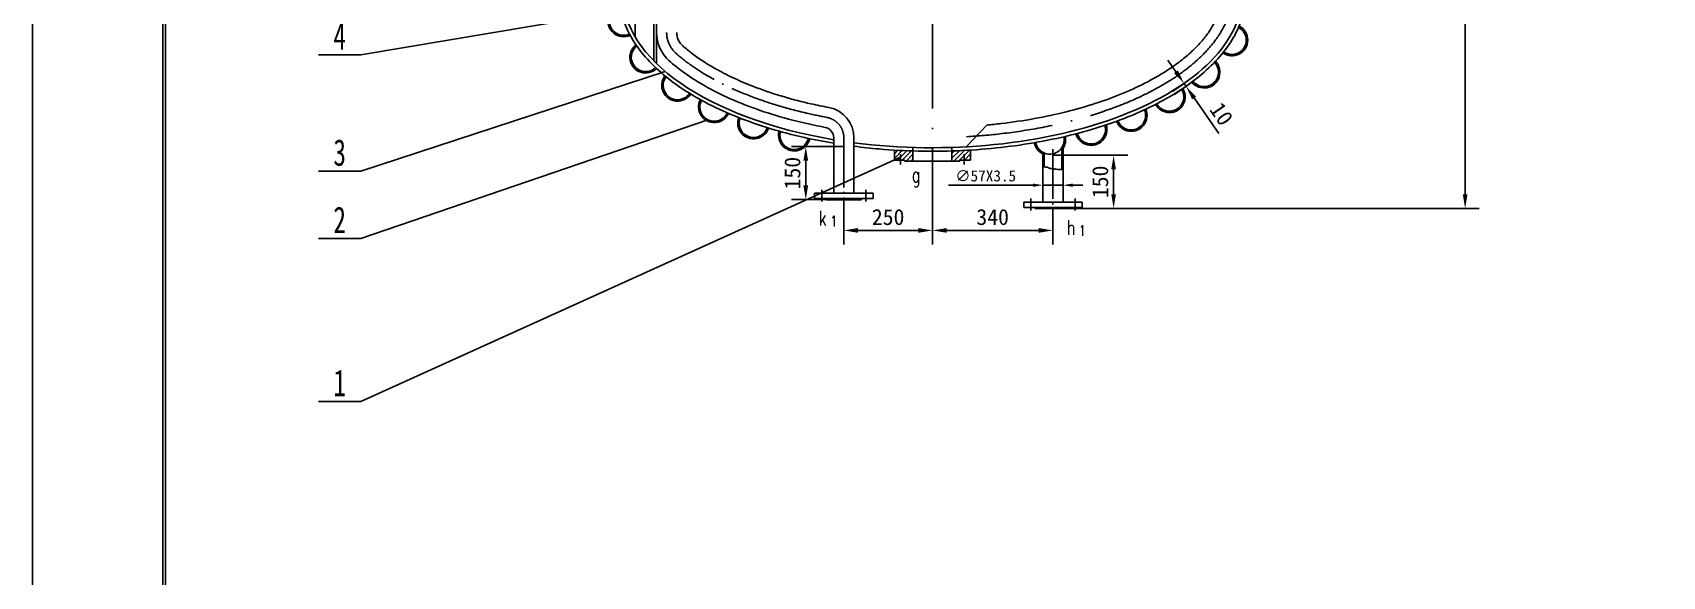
# Model space of a CAD drawing. Extents: x 0 to 8910, y 0 to 12615.
# Drawn here: x 0 to 4599, y 5271 to 6808 of the extents above; entities that cross this region are included whole.
import ezdxf
from ezdxf.enums import TextEntityAlignment as Align

# ---------------------------------------------------------------- set-up
doc = ezdxf.new("R2010")
doc.units = 0
doc.header["$LTSCALE"] = 450
for name, pattern in [('CENTER1', [0.75, 0.625, -0.0625, 0, -0.0625]), ('CENTER3', [0.375, 0.3125, -0.03125, 0, -0.03125]), ('CENTERX2', [1.5, 1.25, -0.125, 0, -0.125])]:
    doc.linetypes.add(name, pattern=pattern)
doc.layers.get('0').update_dxf_attribs({"linetype": 'CONTINUOUS'})
doc.layers.get('DEFPOINTS').update_dxf_attribs({"linetype": 'CONTINUOUS'})
for name, color, linetype in [('_TITLE', 4, 'CONTINUOUS'), ('A', 2, 'CONTINUOUS'), ('B', 7, 'CONTINUOUS'), ('C', 1, 'CENTERX2'), ('C1', 1, 'CENTER1'), ('C3', 1, 'CENTER3')]:
    doc.layers.add(name, color=color, linetype=linetype)
doc.styles.add('GB', font='ROMANS.SHX', dxfattribs={"bigfont": 'hzdx.shx'})
doc.dimstyles.new('STANDARD_WS$0', dxfattribs={"dimtxt": 2.5, "dimasz": 2.5, "dimexe": 1.25, "dimexo": 0.625, "dimtad": 1, "dimdec": 4, "dimdsep": 46, "dimtxsty": 'Standard', "dimcen": 2.5, "dimadec": 0, "dimazin": 0, "dimtfac": 1, "dimtdec": 4, "dimtmove": 0, "dimatfit": 0, "dimfxl": 0, "dimtolj": 1, "dimtzin": 0, "dimarcsym": 0})

# ---------------------------------------------------------------- blocks, each defined once
blk = doc.blocks.new('*D12')
at = {"color": 0, "linetype": 'ByBlock'}
for p, q in [((2822.6, 6073.5), (2584.6, 6073.5)), ((2850.6, 6073.5), (2850.6, 6101.5)), ((2907.6, 6073.5), (2850.6, 6073.5)), ((2907.6, 6073.5), (2907.6, 6101.5)), ((2935.6, 6073.5), (2963.6, 6073.5))]:
    blk.add_line(p, q, dxfattribs=at)
for points in [[(2822.6, 6078.2), (2822.6, 6068.8), (2850.6, 6073.5)], [(2935.6, 6078.2), (2935.6, 6068.8), (2907.6, 6073.5)]]:
    blk.add_solid(points, dxfattribs=at)
at = {"layer": 'DEFPOINTS', "color": 0, "linetype": 'ByBlock'}
for p in [(2850.6, 6073.5), (2850.6, 6073.5), (2907.6, 6073.5)]:
    blk.add_point(p, dxfattribs=at)
at = {"color": 0, "linetype": 'ByBlock', "insert": (2689.6, 6099.7), "char_height": 31.5, "attachment_point": 5}
blk.add_mtext('\\A1;∅57X3.5', dxfattribs=at)
blk = doc.blocks.new('*D25')
at = {"color": 0, "linetype": 'ByBlock'}
for p, q in [((3518.1, 6381.1), (3495.3, 6414)), ((3540.9, 6348.2), (3508.1, 6325.4)), ((3540.9, 6348.2), (3546.6, 6340)), ((3546.6, 6340), (3513.8, 6317.2)), ((3569.4, 6307.1), (3639.3, 6206.5))]:
    blk.add_line(p, q, dxfattribs=at)
for points in [[(3523.6, 6384.9), (3512.6, 6377.3), (3540.9, 6348.2)], [(3574.9, 6311), (3563.9, 6303.3), (3546.6, 6340)]]:
    blk.add_solid(points, dxfattribs=at)
at = {"layer": 'DEFPOINTS', "color": 0, "linetype": 'ByBlock'}
for p in [(3540.9, 6348.2), (3546.6, 6340), (3546.6, 6340)]:
    blk.add_point(p, dxfattribs=at)
at = {"color": 0, "linetype": 'ByBlock', "insert": (3646.5, 6261.8), "char_height": 45, "attachment_point": 5, "rotation": 304.7556}
blk.add_mtext('\\A1;10', dxfattribs=at)
blk = doc.blocks.new('*D27')
at = {"color": 0, "linetype": 'ByBlock'}
for p, q in [((2637.2, 10807.4), (4082.3, 10807.4)), ((4042.3, 10767.4), (4042.3, 6035)), ((2929.1, 5995), (4082.3, 5995))]:
    blk.add_line(p, q, dxfattribs=at)
for points in [[(4035.6, 10767.4), (4049, 10767.4), (4042.3, 10807.4)], [(4035.6, 6035), (4049, 6035), (4042.3, 5995)]]:
    blk.add_solid(points, dxfattribs=at)
at = {"layer": 'DEFPOINTS', "color": 0, "linetype": 'ByBlock'}
for p in [(2637.2, 10807.4), (2929.1, 5995), (4042.3, 5995)]:
    blk.add_point(p, dxfattribs=at)
at = {"color": 0, "linetype": 'ByBlock', "insert": (4004.8, 8401.2), "char_height": 45, "attachment_point": 5, "rotation": 90}
blk.add_mtext('\\A1;4812', dxfattribs=at)
blk = doc.blocks.new('*D28')
at = {"color": 0, "linetype": 'ByBlock'}
for p, q in [((2289.1, 6169.8), (2141.7, 6169.8)), ((2181.7, 6059.8), (2181.7, 6129.8)), ((2289.1, 6019.8), (2141.7, 6019.8))]:
    blk.add_line(p, q, dxfattribs=at)
for points in [[(2175.1, 6129.8), (2188.4, 6129.8), (2181.7, 6169.8)], [(2175.1, 6059.8), (2188.4, 6059.8), (2181.7, 6019.8)]]:
    blk.add_solid(points, dxfattribs=at)
at = {"layer": 'DEFPOINTS', "color": 0, "linetype": 'ByBlock'}
for p in [(2181.7, 6169.8), (2289.1, 6169.8), (2289.1, 6019.8)]:
    blk.add_point(p, dxfattribs=at)
at = {"color": 0, "linetype": 'ByBlock', "insert": (2144.2, 6094.8), "char_height": 45, "attachment_point": 5, "rotation": 90}
blk.add_mtext('\\A1;150', dxfattribs=at)
blk = doc.blocks.new('*D29')
at = {"color": 0, "linetype": 'ByBlock'}
for p, q in [((2539.1, 6067.3), (2539.1, 5892.9)), ((2289.1, 5998.6), (2289.1, 5892.9)), ((2499.1, 5932.9), (2329.1, 5932.9))]:
    blk.add_line(p, q, dxfattribs=at)
for points in [[(2329.1, 5939.6), (2329.1, 5926.3), (2289.1, 5932.9)], [(2499.1, 5939.6), (2499.1, 5926.3), (2539.1, 5932.9)]]:
    blk.add_solid(points, dxfattribs=at)
at = {"layer": 'DEFPOINTS', "color": 0, "linetype": 'ByBlock'}
for p in [(2539.1, 6067.3), (2289.1, 5998.6), (2289.1, 5932.9)]:
    blk.add_point(p, dxfattribs=at)
at = {"color": 0, "linetype": 'ByBlock', "insert": (2414.1, 5970.4), "char_height": 45, "attachment_point": 5}
blk.add_mtext('\\A1;250', dxfattribs=at)
blk = doc.blocks.new('*D30')
at = {"color": 0, "linetype": 'ByBlock'}
for p, q in [((2539.1, 6067.3), (2539.1, 5892.9)), ((2579.1, 5932.9), (2839.1, 5932.9)), ((2879.1, 5973.9), (2879.1, 5892.9))]:
    blk.add_line(p, q, dxfattribs=at)
for points in [[(2579.1, 5939.6), (2579.1, 5926.3), (2539.1, 5932.9)], [(2839.1, 5939.6), (2839.1, 5926.3), (2879.1, 5932.9)]]:
    blk.add_solid(points, dxfattribs=at)
at = {"layer": 'DEFPOINTS', "color": 0, "linetype": 'ByBlock'}
for p in [(2539.1, 6067.3), (2879.1, 5973.9), (2879.1, 5932.9)]:
    blk.add_point(p, dxfattribs=at)
at = {"color": 0, "linetype": 'ByBlock', "insert": (2709.1, 5970.4), "char_height": 45, "attachment_point": 5}
blk.add_mtext('\\A1;340', dxfattribs=at)
blk = doc.blocks.new('*D31')
at = {"color": 0, "linetype": 'ByBlock'}
for p, q in [((2879.3, 6145.3), (3090.4, 6145.3)), ((3050.4, 6105.3), (3050.4, 6035)), ((2879.3, 5995), (3090.4, 5995))]:
    blk.add_line(p, q, dxfattribs=at)
for points in [[(3043.7, 6105.3), (3057, 6105.3), (3050.4, 6145.3)], [(3043.7, 6035), (3057, 6035), (3050.4, 5995)]]:
    blk.add_solid(points, dxfattribs=at)
at = {"layer": 'DEFPOINTS', "color": 0, "linetype": 'ByBlock'}
for p in [(2879.3, 6145.3), (2879.3, 5995), (3050.4, 5995)]:
    blk.add_point(p, dxfattribs=at)
at = {"color": 0, "linetype": 'ByBlock', "insert": (3012.9, 6070.1), "char_height": 45, "attachment_point": 5, "rotation": 90}
blk.add_mtext('\\A1;150', dxfattribs=at)

msp = doc.modelspace()

# ---------------------------------------------------------------- hatches: boundary and pattern name
at = {"layer": 'B'}
h = msp.add_hatch(dxfattribs=at)
h.set_pattern_fill('ANSI31', color=256, scale=3, style=0)
h.set_pattern_definition([(45, (0, 315.947), (-6.735192, 6.735192), [])])
edge = h.paths.add_edge_path()
edge.add_spline(control_points=[(2484.13824, 6473.30638), (2466.59541, 6473.85578), (2449.08509, 6474.66809), (2431.63824, 6475.74167)], knot_values=[4.7749292341, 4.7749292341, 4.7749292341, 4.7749292341, 4.8348500767, 4.8348500767, 4.8348500767, 4.8348500767], degree=3, periodic=0)
edge.add_line((2431.63824, 6475.74167), (2431.63824, 6447.47271))
edge.add_line((2431.63824, 6447.47271), (2461.63824, 6447.47271))
edge.add_line((2461.63824, 6447.47271), (2461.63824, 6444.47271))
edge.add_line((2461.63824, 6444.47271), (2484.13824, 6444.47271))
edge.add_line((2484.13824, 6444.47271), (2484.13824, 6473.30638))
edge = h.paths.add_edge_path()
edge.add_spline(control_points=[(2646.63824, 6475.74164), (2634.27433, 6474.98071), (2621.87854, 6474.35101), (2604.35724, 6473.64868), (2599.24912, 6473.46637), (2594.13824, 6473.30638)], knot_values=[4.5899278769, 4.5899278769, 4.5899278769, 4.5899278769, 4.6323915972, 4.6323915972, 4.6498487369, 4.6498487369, 4.6498487369, 4.6498487369], degree=3, periodic=0)
edge.add_line((2594.13824, 6473.30638), (2594.13824, 6444.47271))
edge.add_line((2594.13824, 6444.47271), (2616.63824, 6444.47271))
edge.add_line((2616.63824, 6444.47271), (2616.63824, 6447.47271))
edge.add_line((2616.63824, 6447.47271), (2646.63824, 6447.47271))
edge.add_line((2646.63824, 6447.47271), (2646.63824, 6475.74164))

# ---------------------------------------------------------------- linework, layer by layer
at = {"layer": '_TITLE', "color": 4}
msp.add_lwpolyline([(0, 0), (8910, 0), (8910, 12615), (0, 12615)], close=True, dxfattribs=at)
at = {"layer": '_TITLE', "color": 5}
for points in [[(367.5, 142.5), (8767.5, 142.5), (8767.5, 12472.5), (367.5, 12472.5)], [(375, 150), (8760, 150), (8760, 12465), (375, 12465)]]:
    msp.add_lwpolyline(points, close=True, dxfattribs=at)
at = {"layer": 'A'}
for p, q in [((1752.63824, 8148.07356), (1752.63824, 6728.21534)), ((1760.63824, 8148.07356), (1760.63824, 6720.21958)), ((1700.63824, 8061.21016), (1700.63824, 6794.90336)), ((2635.24958, 6485.54104), (2692.45299, 6546.44784)), ((2260.63824, 6510.54046), (2260.63824, 6353.70799)), ((2317.63824, 6510.54046), (2317.63824, 6353.70799)), ((2907.63824, 6488.75501), (2907.63824, 6328.97041)), ((2431.63824, 6447.47271), (2431.63824, 6475.74167)), ((2461.63824, 6447.47271), (2431.63824, 6447.47271)), ((2461.63824, 6444.47271), (2461.63824, 6447.47271)), ((2616.63824, 6444.47271), (2461.63824, 6444.47271)), ((2484.13824, 6483.31125), (2484.13824, 6444.47271)), ((2594.13824, 6483.31125), (2594.13824, 6444.47271)), ((2646.63824, 6447.47271), (2616.63824, 6447.47271)), ((2616.63824, 6447.47271), (2616.63824, 6444.47271)), ((2646.63824, 6475.74164), (2646.63824, 6447.47271)), ((2850.63824, 6469.4996), (2850.63824, 6328.97041)), ((2854.13824, 6467.75196), (2854.13824, 6428.03769)), ((2904.13824, 6482.323), (2904.13824, 6420.98458)), ((2206.63824, 6353.70799), (2371.63824, 6353.70799)), ((2206.63824, 6338.70799), (2206.63824, 6353.70799)), ((2371.63824, 6353.70799), (2371.63824, 6338.70799)), ((2371.63824, 6338.70799), (2206.63824, 6338.70799)), ((2239.13824, 6335.70799), (2239.13824, 6338.70799)), ((2339.13824, 6335.70799), (2239.13824, 6335.70799)), ((2339.13824, 6338.70799), (2339.13824, 6335.70799)), ((2796.63824, 6328.97041), (2961.63824, 6328.97041)), ((2796.63824, 6313.97041), (2796.63824, 6328.97041)), ((2961.63824, 6313.97041), (2796.63824, 6313.97041)), ((2829.13824, 6310.97041), (2829.13824, 6313.97041)), ((2929.13824, 6310.97041), (2829.13824, 6310.97041)), ((2929.13824, 6313.97041), (2929.13824, 6310.97041)), ((2961.63824, 6328.97041), (2961.63824, 6313.97041))]:
    msp.add_line(p, q, dxfattribs=at)
for centre, radius, start, end in [((1667.96717, 6840.7456), 44.5, 104.2830995, 294.11026178), ((1667.96717, 6840.7456), 40.5, 104.75846034, 293.70490015), ((1867.63824, 6807.75397), 107, 180, 228.38794967), ((1867.63824, 6807.75397), 50, 180, 228.38794967), ((3384.2272, 6786.47611), 44.5, 234.70204994, 62.71947783), ((3384.2272, 6786.47611), 40.5, 235.02483939, 62.31900464), ((1729.97201, 6738.00613), 44.5, 127.83699997, 314.16033734), ((1729.97201, 6738.00613), 40.5, 128.15488027, 313.90662338), ((3305.78425, 6695.66475), 44.5, 218.87016037, 43.88232125), ((3305.78425, 6695.66475), 40.5, 219.07297146, 43.63178333), ((1819.87505, 6658.52379), 44.5, 142.71479965, 326.76762149), ((1819.87505, 6658.52379), 40.5, 142.91506311, 326.60158324), ((3207.91299, 6626.22977), 44.5, 208.59300433, 31.95692251), ((3207.91299, 6626.22977), 40.5, 208.73250811, 31.79267596), ((1923.45509, 6597.93355), 44.5, 152.49452028, 335.35511115), ((1923.45509, 6597.93355), 40.5, 152.63271226, 335.2352309), ((2230.63824, 6510.54046), 87, 360, 79.33198733), ((3100.17465, 6573.38613), 44.5, 201.23380663, 23.72421211), ((3100.17465, 6573.38613), 40.5, 201.33921832, 23.60515015), ((2034.31682, 6552.00233), 44.5, 159.58883834, 341.79900202), ((2034.31682, 6552.00233), 40.5, 159.69358797, 341.70450353), ((2230.63824, 6510.54046), 30, 360, 79.33198733), ((2986.94397, 6533.65185), 44.5, 195.47527598, 17.47462467), ((2986.94397, 6533.65185), 40.5, 195.56140324, 17.38059412), ((2149.38214, 6517.94397), 44.5, 165.19714426, 347.03475644), ((2149.38214, 6517.94397), 40.5, 165.28283589, 346.9549597), ((2870.4597, 6504.81758), 44.5, 190.63863169, 243.54939986), ((2870.4597, 6504.81758), 40.5, 190.71351214, 12.272734), ((2870.4597, 6504.81758), 44.5, 326.66510491, 12.35215799)]:
    msp.add_arc(centre, radius, start, end, dxfattribs=at)
at = {"layer": 'A', "extrusion": (0, 0, -1)}
for start_param, end_param in [(5.0363095893, 6.2831853072), (3.1415926536, 4.9683165315)]:
    msp.add_ellipse((2539.13824, 6919.94611), major_axis=(-875, 0), ratio=0.5, start_param=start_param, end_param=end_param, dxfattribs=at)
at = {"layer": 'A'}
for points, knots in [([(2260.63824, 6495.05947), (2232.71391, 6499.71667), (2205.25009, 6505.07507), (2144.74546, 6518.66557), (2112.04368, 6527.28147), (2049.01715, 6546.50607), (2018.69264, 6557.11463), (1960.88841, 6580.16948), (1933.40888, 6592.61561), (1881.71796, 6619.16772), (1857.50666, 6633.27352), (1812.72714, 6662.94952), (1792.15882, 6678.5196), (1754.99209, 6710.91572), (1738.39337, 6727.74197), (1709.45078, 6762.42831), (1697.10679, 6780.2893), (1676.92513, 6816.79345), (1669.0886, 6835.43783), (1659.2031, 6869.49124), (1656.3209, 6884.81696), (1654.42295, 6906.76987), (1654.13824, 6913.35798), (1654.13824, 6919.94611)], [5.0343272249, 5.0343272249, 5.0343272249, 5.0343272249, 5.1346093559, 5.1346093559, 5.2601637956, 5.2601637956, 5.3857182352, 5.3857182352, 5.5112726749, 5.5112726749, 5.6368271146, 5.6368271146, 5.7623815543, 5.7623815543, 5.887935994, 5.887935994, 6.0134904336, 6.0134904336, 6.1390448733, 6.1390448733, 6.2399844866, 6.2399844866, 6.2831853072, 6.2831853072, 6.2831853072, 6.2831853072]), ([(3424.13824, 6919.94611), (3424.13824, 6907.98733), (3423.19944, 6896.02873), (3419.45656, 6872.21282), (3416.65269, 6860.35575), (3409.21396, 6836.83559), (3404.57935, 6825.17252), (3390.20689, 6795.19152), (3379.07548, 6777.08856), (3352.48546, 6741.85382), (3337.02696, 6724.72092), (3302.05876, 6691.65257), (3282.54875, 6675.71672), (3239.79168, 6645.25331), (3216.54446, 6630.72579), (3166.67404, 6603.27817), (3140.05087, 6590.35823), (3083.83866, 6566.30902), (3054.24977, 6555.17992), (2992.56211, 6534.87422), (2960.46357, 6525.69777), (2894.25258, 6509.43315), (2860.14039, 6502.34508), (2790.43048, 6490.3633), (2754.83306, 6485.46965), (2682.7051, 6477.95043), (2646.17487, 6475.32491), (2572.74881, 6472.38168), (2535.8533, 6472.06399), (2462.27014, 6473.74127), (2425.58281, 6475.73622), (2365.20395, 6480.953), (2341.29479, 6483.53582), (2317.63824, 6486.61149)], [3.1415926536, 3.1415926536, 3.1415926536, 3.1415926536, 3.2200108359, 3.2200108359, 3.2984290181, 3.2984290181, 3.3768472004, 3.3768472004, 3.5024016401, 3.5024016401, 3.6279560798, 3.6279560798, 3.7535105194, 3.7535105194, 3.8790649591, 3.8790649591, 4.0046193988, 4.0046193988, 4.1301738385, 4.1301738385, 4.2557282782, 4.2557282782, 4.3812827178, 4.3812827178, 4.5068371575, 4.5068371575, 4.6323915972, 4.6323915972, 4.7579460369, 4.7579460369, 4.8835004765, 4.8835004765, 4.9667938164, 4.9667938164, 4.9667938164, 4.9667938164]), ([(3357.13824, 6919.94611), (3357.13824, 6912.04105), (3356.56187, 6904.14169), (3354.22781, 6888.24906), (3352.47035, 6880.25532), (3347.71005, 6864.13236), (3344.7056, 6855.99909), (3337.37154, 6839.5888), (3333.0419, 6831.3133), (3322.99211, 6814.66511), (3317.27073, 6806.29109), (3303.92621, 6788.90298), (3296.1899, 6779.88536), (3279.0679, 6761.9402), (3269.6823, 6753.01445), (3249.29019, 6735.36569), (3238.28678, 6726.64556), (3214.71827, 6709.51715), (3202.15631, 6701.11005), (3175.55378, 6684.70725), (3161.51358, 6676.71061), (3125.11032, 6657.5634), (3101.93948, 6646.7015), (3052.95817, 6626.28829), (3027.14876, 6616.73613), (2973.27659, 6599.12788), (2945.21729, 6591.07083), (2887.26358, 6576.60178), (2857.371, 6570.18765), (2796.19384, 6559.11687), (2764.90744, 6554.4582), (2719.66643, 6549.12794), (2706.09309, 6547.70426), (2692.45299, 6546.44784)], [3.1415926536, 3.1415926536, 3.1415926536, 3.1415926536, 3.214874124, 3.214874124, 3.2881555944, 3.2881555944, 3.3614370648, 3.3614370648, 3.4347185351, 3.4347185351, 3.5080000055, 3.5080000055, 3.586735555, 3.586735555, 3.6654711046, 3.6654711046, 3.7442066541, 3.7442066541, 3.8229422036, 3.8229422036, 3.9016777531, 3.9016777531, 4.017536868, 4.017536868, 4.1333959829, 4.1333959829, 4.2492550978, 4.2492550978, 4.3651142127, 4.3651142127, 4.4809733276, 4.4809733276, 4.5301902965, 4.5301902965, 4.5301902965, 4.5301902965]), ([(2246.74361, 6596.03732), (2229.65719, 6599.25615), (2212.81284, 6602.75302), (2170.61537, 6612.34621), (2145.65699, 6618.81722), (2094.36479, 6633.8296), (2068.24917, 6642.53321), (2024.1754, 6659.12891), (2005.70008, 6666.76416), (1970.45217, 6682.70183), (1953.6837, 6691.00485), (1925.28896, 6706.37265), (1913.32013, 6713.33492), (1890.62725, 6727.51943), (1879.90106, 6734.74172), (1859.74545, 6749.35972), (1850.31788, 6756.75332), (1839.13481, 6766.24335), (1836.75872, 6768.30625), (1834.43407, 6770.37104)], [5.07270800766, 5.07270800766, 5.07270800766, 5.07270800766, 5.13913372081, 5.13913372081, 5.24198715027, 5.24198715027, 5.35787195847, 5.35787195847, 5.44760974479, 5.44760974479, 5.53734753112, 5.53734753112, 5.60847489754, 5.60847489754, 5.67960226396, 5.67960226396, 5.75072963039, 5.75072963039, 5.77044659201, 5.77044659201, 5.77044659201, 5.77044659201]), ([(2236.19178, 6540.02195), (2225.95153, 6541.95095), (2215.78834, 6543.97728), (2172.57488, 6553.07674), (2140.35862, 6561.08995), (2078.30036, 6579.03983), (2048.45867, 6588.97657), (1991.65061, 6610.58297), (1964.68463, 6622.25275), (1914.08321, 6647.09001), (1890.44835, 6660.25759), (1846.90457, 6687.80702), (1826.99662, 6702.18877), (1804.81579, 6720.5678), (1800.63969, 6724.14974), (1796.58125, 6727.75444)], [5.07270702814, 5.07270702814, 5.07270702814, 5.07270702814, 5.11098553512, 5.11098553512, 5.23683828317, 5.23683828317, 5.36269103122, 5.36269103122, 5.48854377928, 5.48854377928, 5.61439652733, 5.61439652733, 5.74024927538, 5.74024927538, 5.77044761721, 5.77044761721, 5.77044761721, 5.77044761721])]:
    msp.add_open_spline(points, degree=3, knots=knots, dxfattribs=at)
at = {"layer": 'B'}
for p, q in [((926.50997, 6744.54903), (2201.07149, 6959.94611)), ((806.50997, 6744.54903), (926.50997, 6744.54903)), ((926.50997, 6416.4779), (1784.97198, 6698.10255)), ((926.50997, 6226.21607), (1905.65912, 6561.55288)), ((926.50997, 5765.50268), (2449.13824, 6455.97092)), ((806.50997, 6416.4779), (926.50997, 6416.4779)), ((2852.21583, 6428.27775), (2850.63824, 6428.27775)), ((2858.70515, 6427.4674), (2852.21583, 6428.27775)), ((2863.57213, 6427.4674), (2858.70515, 6427.4674)), ((2864.3833, 6426.65704), (2863.57213, 6427.4674)), ((2865.19446, 6426.65704), (2864.3833, 6426.65704)), ((2866.00562, 6425.84669), (2865.19446, 6426.65704)), ((2867.62795, 6425.84669), (2866.00562, 6425.84669)), ((2868.43912, 6425.03634), (2867.62795, 6425.84669)), ((2869.25028, 6425.03634), (2868.43912, 6425.03634)), ((2870.06144, 6424.22599), (2869.25028, 6425.03634)), ((2870.87261, 6424.22599), (2870.06144, 6424.22599)), ((2875.7396, 6423.41564), (2870.87261, 6424.22599)), ((2878.17309, 6423.41564), (2875.7396, 6423.41564)), ((2878.98426, 6422.60528), (2878.17309, 6423.41564)), ((2883.85124, 6422.60528), (2878.98426, 6422.60528)), ((2884.6624, 6421.79493), (2883.85124, 6422.60528)), ((2887.90706, 6421.79493), (2884.6624, 6421.79493)), ((2892.77405, 6420.98458), (2887.90706, 6421.79493)), ((2904.94151, 6420.98458), (2892.77405, 6420.98458)), ((2906.56385, 6421.79493), (2904.94151, 6420.98458)), ((2907.63824, 6421.79493), (2906.56385, 6421.79493)), ((806.50997, 6226.21607), (926.50997, 6226.21607)), ((806.50997, 5765.50268), (926.50997, 5765.50268))]:
    msp.add_line(p, q, dxfattribs=at)
at = {"layer": 'C'}
msp.add_line((2539.13824, 11206.56531), (2539.13824, 6383.22739), dxfattribs=at)
msp.add_arc((1867.63824, 6807.75397), 78.5, 180, 228.38794967, dxfattribs=at)
msp.add_open_spline([(3385.63824, 6919.94611), (3385.63824, 6907.9116), (3384.49871, 6895.87597), (3379.91132, 6871.77497), (3376.46189, 6859.70835), (3367.18956, 6835.57171), (3361.36512, 6823.50208), (3347.29437, 6799.45765), (3339.04748, 6787.48392), (3320.13378, 6763.7752), (3309.46709, 6752.04107), (3285.77095, 6728.96976), (3272.74184, 6717.63302), (3244.42396, 6695.50935), (3229.13551, 6684.72257), (3196.43701, 6663.83809), (3179.0272, 6653.74041), (3142.25053, 6634.35759), (3122.88382, 6625.07244), (3082.37867, 6607.42258), (3061.24032, 6599.05786), (3009.17974, 6580.39777), (2977.55852, 6570.55426), (2911.91531, 6552.98363), (2877.89368, 6545.25645), (2808.05582, 6532.06979), (2772.23994, 6526.61027), (2702.69214, 6518.44456), (2669.05931, 6515.53632), (2635.1918, 6513.63437)], degree=3, knots=[3.1415926536, 3.1415926536, 3.1415926536, 3.1415926536, 3.2364770545, 3.2364770545, 3.3313614555, 3.3313614555, 3.4262458565, 3.4262458565, 3.5211302574, 3.5211302574, 3.6160146584, 3.6160146584, 3.7108990593, 3.7108990593, 3.8057834603, 3.8057834603, 3.9006678612, 3.9006678612, 3.9955522622, 3.9955522622, 4.0904366631, 4.0904366631, 4.220872702, 4.220872702, 4.3513087408, 4.3513087408, 4.4817447797, 4.4817447797, 4.6005544415, 4.6005544415, 4.6005544415, 4.6005544415], dxfattribs=at)
at = {"layer": 'C1'}
msp.add_arc((2230.63824, 6510.54046), 58.5, 360, 79.33198733, dxfattribs=at)
msp.add_open_spline([(2241.46773, 6568.02983), (2221.45529, 6571.79988), (2201.75538, 6575.94638), (2155.48102, 6586.7433), (2129.26146, 6593.73394), (2078.61585, 6609.01642), (2054.1864, 6617.30761), (2006.31158, 6635.48048), (1982.96429, 6645.42221), (1938.91136, 6666.39208), (1918.20473, 6677.42364), (1883.10341, 6698.32496), (1868.24298, 6708.05744), (1843.49501, 6725.89151), (1833.21725, 6733.91082), (1820.8658, 6744.36142), (1818.15788, 6746.7088), (1815.50766, 6749.06274)], degree=3, knots=[5.07270791268, 5.07270791268, 5.07270791268, 5.07270791268, 5.14898370921, 5.14898370921, 5.25536332779, 5.25536332779, 5.36174294638, 5.36174294638, 5.47323794889, 5.47323794889, 5.58473295141, 5.58473295141, 5.6766045251, 5.6766045251, 5.74943788976, 5.74943788976, 5.77044701179, 5.77044701179, 5.77044701179, 5.77044701179], dxfattribs=at)
at = {"layer": 'C3'}
for p, q in [((2289.13824, 6510.54046), (2289.13824, 6314.54722)), ((2449.13824, 6464.39161), (2449.13824, 6435.39161)), ((2539.13824, 6473.47271), (2539.13824, 6441.47271)), ((2629.13824, 6464.39161), (2629.13824, 6435.39161)), ((2879.13824, 6478.67207), (2879.13824, 6289.80963)), ((2226.63824, 6363.89501), (2226.63824, 6330.31773)), ((2351.63824, 6363.89501), (2351.63824, 6330.31773)), ((2816.63824, 6339.15742), (2816.63824, 6305.58014)), ((2941.63824, 6339.15742), (2941.63824, 6305.58014))]:
    msp.add_line(p, q, dxfattribs=at)

# ---------------------------------------------------------------- texts
at = {"layer": 'A', "width": 0.7}
for s, p in [('4', (866.50997, 6759.54903)), ('3', (866.50997, 6431.4779)), ('2', (866.50997, 6241.21607)), ('1', (866.50997, 5780.50268))]:
    msp.add_text(s, height=75, dxfattribs=at).set_placement(p, align=Align.CENTER)
at = {"layer": 'B', "style": 'GB', "width": 0.7}
for s, height, p in [('g', 42, (2493.05712, 6385.18368)), ('k', 42, (2229.28287, 6262.56614)), ('1', 30, (2260.88544, 6260.07544)), ('h', 42, (2930.45448, 6236.16373)), ('1', 30, (2962.05705, 6233.67303))]:
    msp.add_text(s, height=height, dxfattribs=at).set_placement(p, align=Align.CENTER)

# ---------------------------------------------------------------- dimensions: what is measured, and where the dimension line sits
at = {"layer": 'B'}
for base, p1, p2, picture, middle in [((4042.28334, 6310.97041), (2637.20481, 11123.30909), (2929.13824, 6310.97041), '*D27', (4004.78334, 8717.13975)), ((2181.71886, 6485.70799), (2289.13824, 6335.70799), (2289.13824, 6485.70799), '*D28', (2144.21886, 6410.70799)), ((3050.3594, 6310.97041), (2879.32807, 6461.21022), (2879.32807, 6310.97041), '*D31', (3012.8594, 6386.09031))]:
    dim = msp.add_linear_dim(base=base, p1=p1, p2=p2, angle=90, dimstyle='STANDARD_WS$0', override={"dimtxt": 45, "dimasz": 40, "dimexe": 40, "dimexo": 0, "dimgap": 15, "dimdec": 0, "dimcen": 37.5}, dxfattribs=at)
    dim.commit()
    dim.dimension.update_dxf_attribs({"geometry": picture, "text_midpoint": middle, "insert": (0, 315.94742)})
dim = msp.add_aligned_dim(p1=(3249.03451, 6664.17654), p2=(3254.73526, 6655.96066), distance=-0.00009, dimstyle='STANDARD_WS$0', override={"dimtxt": 45, "dimasz": 40, "dimexe": 40, "dimexo": 0, "dimgap": 15, "dimdec": 0, "dimcen": 37.5}, dxfattribs=at)
dim.commit()
dim.dimension.update_dxf_attribs({"geometry": '*D25', "text_midpoint": (3354.6667, 6577.72057), "insert": (-291.87952, 315.94742)})
dim = msp.add_linear_dim(base=(2850.63824, 6376.60002), p1=(2907.63824, 6376.60002), p2=(2850.63824, 6376.60002), angle=180, text='%%c<>X3.5', dimstyle='STANDARD_WS$0', override={"dimscale": 0.7, "dimtxt": 45, "dimasz": 40, "dimexe": 40, "dimexo": 0, "dimgap": 15, "dimcen": 37.5}, dxfattribs=at)
dim.commit()
dim.dimension.update_dxf_attribs({"geometry": '*D12', "text_midpoint": (2689.63824, 6402.85002), "insert": (0, 303.10792)})
for base, p2, picture, middle in [((2289.13824, 6248.87103), (2289.13824, 6314.54722), '*D29', (2414.13824, 6286.37103)), ((2879.13824, 6248.87103), (2879.13824, 6289.80963), '*D30', (2709.13824, 6286.37103))]:
    dim = msp.add_linear_dim(base=base, p1=(2539.13824, 6383.22739), p2=p2, dimstyle='STANDARD_WS$0', override={"dimtxt": 45, "dimasz": 40, "dimexe": 40, "dimexo": 0, "dimgap": 15, "dimdec": 0, "dimcen": 37.5}, dxfattribs=at)
    dim.commit()
    dim.dimension.update_dxf_attribs({"geometry": picture, "text_midpoint": middle, "insert": (0, 315.94742)})

doc.saveas('drawing.dxf')
